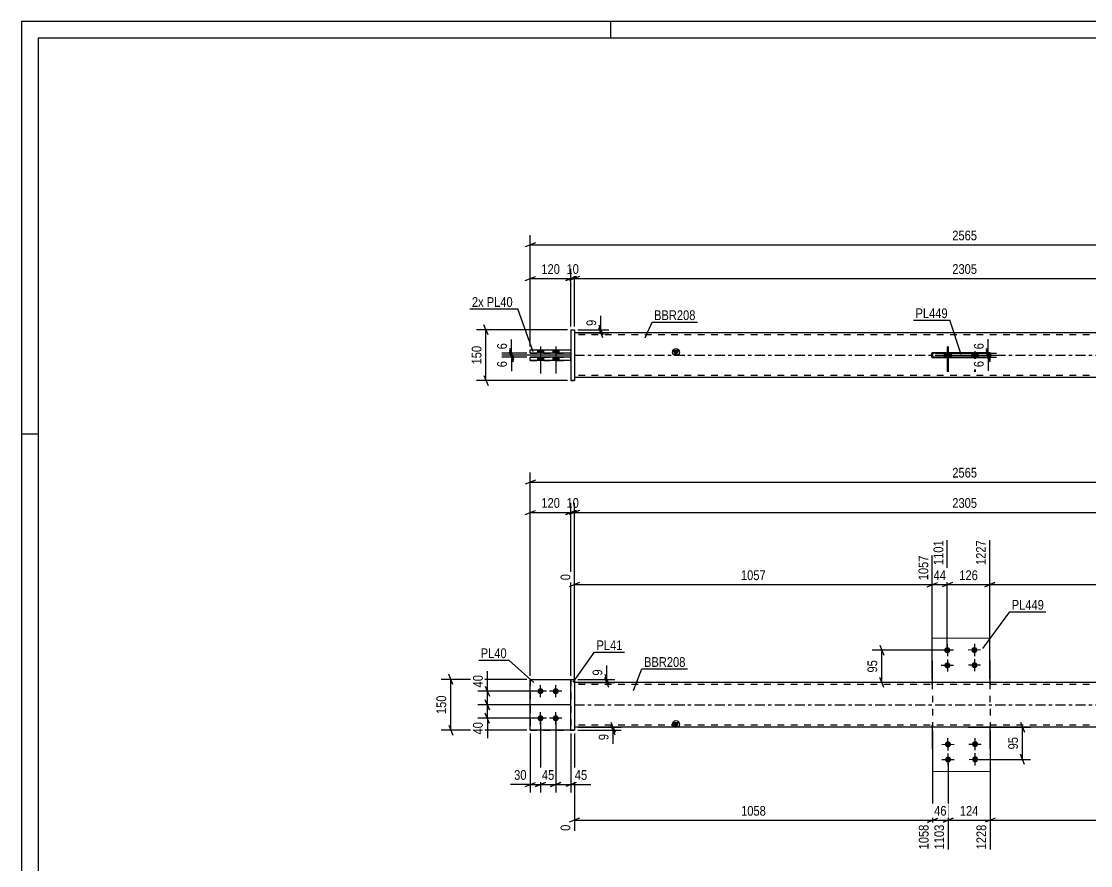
# Model space of a CAD drawing. Header units: millimetres. Extents: x 0 to 594, y 0 to 420.
# Drawn here: x 0 to 315.7, y 170.5 to 420 of the extents above; entities that cross this region are included whole.
import ezdxf

# ---------------------------------------------------------------- set-up
doc = ezdxf.new("R2010")
doc.units = ezdxf.units.MM
doc.linetypes.add('DXK_LINE_DOT2', pattern=[3.9198, 1.9599, -1.9599])
doc.linetypes.add('DXK_LINE_DOT3', pattern=[5.9187, 2.979, -0.9799, 0.9799, -0.9799])
doc.styles.add('Arial Narrow', font='ARIALN.TTF', dxfattribs={"height": 0.2})

# ---------------------------------------------------------------- blocks, each defined once
blk = doc.blocks.new('Unknown-581589575-1129')
at = {"color": 5, "linetype": 'Continuous'}
for p, q in [((594, 420), (0, 420)), ((0, 420), (0, 0)), ((174, 415), (174, 420)), ((589, 415), (5, 415)), ((5, 415), (5, 5)), ((5, 298), (0, 298))]:
    blk.add_line(p, q, dxfattribs=at)
blk = doc.blocks.new('Bolt-581589575-1684 - 1670')
at = {"linetype": 'Continuous'}
for points in [[(274.29, 234.19, -1), (272.49, 234.18, -1)], [(282.29, 234.25, -1), (280.49, 234.23, -1)], [(274.32, 229.69, -1), (272.52, 229.68, -1)], [(282.32, 229.75, -1), (280.52, 229.73, -1)]]:
    blk.add_hatch(color=1, dxfattribs=at).paths.add_polyline_path(points)
at = {"color": 1, "linetype": 'Continuous'}
for p, q in [((275.19, 234.19), (271.59, 234.17)), ((273.37, 235.98), (273.4, 232.38)), ((283.19, 234.25), (279.59, 234.23)), ((281.37, 236.04), (281.4, 232.44)), ((273.4, 231.48), (273.43, 227.88)), ((281.4, 231.54), (281.43, 227.94)), ((275.22, 229.69), (271.62, 229.67)), ((283.22, 229.75), (279.62, 229.73))]:
    blk.add_line(p, q, dxfattribs=at)
blk = doc.blocks.new('Part-581589575-1676 - 1670')
at = {"linetype": 'Continuous'}
blk.add_hatch(color=2, dxfattribs=at).paths.add_polyline_path([(193.27, 211.46), (192.47, 212.86), (194.07, 212.86)])
at = {"color": 2, "linetype": 'Continuous'}
for p, q in [((393.77, 224.66), (163.27, 224.66)), ((193.27, 211.46), (192.47, 212.86)), ((192.47, 212.86), (194.07, 212.86)), ((194.07, 212.86), (193.27, 211.46)), ((393.77, 211.46), (163.27, 211.46))]:
    blk.add_line(p, q, dxfattribs=at)
at = {"color": 7, "linetype": 'DXK_LINE_DOT2'}
for p, q in [((163.27, 224.66), (163.27, 211.46)), ((268.85, 224.66), (268.85, 224.06)), ((286.06, 224.66), (286.06, 224.06)), ((393.77, 211.46), (393.77, 224.66)), ((393.77, 224.06), (163.27, 224.06)), ((393.77, 212.06), (163.27, 212.06)), ((268.94, 211.46), (268.94, 212.06)), ((268.94, 211.55), (268.94, 211.46)), ((286.15, 211.46), (286.15, 212.06)), ((286.15, 211.55), (286.15, 211.46))]:
    blk.add_line(p, q, dxfattribs=at)
at = {"color": 7, "linetype": 'DXK_LINE_DOT3'}
blk.add_line((163.27, 218.06), (393.77, 218.06), dxfattribs=at)
at = {"color": 2, "linetype": 'Continuous'}
blk.add_circle((193.27, 212.36), 1, dxfattribs=at)
blk = doc.blocks.new('Bolt-581589575-1683 - 1670')
at = {"linetype": 'Continuous'}
for points in [[(272.69, 206.37, -1), (274.48, 206.38, -1)], [(280.68, 206.43, -1), (282.48, 206.44, -1)], [(272.72, 201.87, -1), (274.52, 201.88, -1)], [(280.72, 201.93, -1), (282.52, 201.94, -1)]]:
    blk.add_hatch(color=1, dxfattribs=at).paths.add_polyline_path(points)
at = {"color": 1, "linetype": 'Continuous'}
for p, q in [((271.79, 206.36), (275.38, 206.39)), ((273.6, 204.57), (273.57, 208.17)), ((279.78, 206.42), (283.38, 206.44)), ((281.6, 204.63), (281.57, 208.23)), ((273.63, 200.07), (273.6, 203.67)), ((281.63, 200.13), (281.6, 203.73)), ((271.82, 201.86), (275.42, 201.89)), ((279.82, 201.92), (283.42, 201.94))]:
    blk.add_line(p, q, dxfattribs=at)
blk = doc.blocks.new('Bolt-581589575-1685 - 1670')
at = {"linetype": 'Continuous'}
for points in [[(153.27, 221.16, -1), (153.27, 222.96, -1)], [(157.77, 221.16, -1), (157.77, 222.96, -1)], [(153.27, 213.16, -1), (153.27, 214.96, -1)], [(157.77, 213.16, -1), (157.77, 214.96, -1)]]:
    blk.add_hatch(color=1, dxfattribs=at).paths.add_polyline_path(points)
at = {"color": 1, "linetype": 'Continuous'}
for p, q in [((155.07, 222.06), (151.47, 222.06)), ((153.27, 220.26), (153.27, 223.86)), ((159.57, 222.06), (155.97, 222.06)), ((157.77, 220.26), (157.77, 223.86)), ((153.27, 212.26), (153.27, 215.86)), ((157.77, 212.26), (157.77, 215.86)), ((155.07, 214.06), (151.47, 214.06)), ((159.57, 214.06), (155.97, 214.06))]:
    blk.add_line(p, q, dxfattribs=at)
blk = doc.blocks.new('Part-581589575-1691 - 1670')
at = {"color": 2, "linetype": 'Continuous'}
for p, q in [((285.86, 237.77), (268.86, 237.65)), ((268.86, 237.65), (268.95, 224.66)), ((285.86, 237.77), (285.95, 224.66)), ((269.14, 198.34), (269.05, 211.46)), ((286.14, 198.46), (286.05, 211.46)), ((269.14, 198.34), (286.14, 198.46))]:
    blk.add_line(p, q, dxfattribs=at)
at = {"color": 7, "linetype": 'DXK_LINE_DOT2'}
for p, q in [((268.95, 224.66), (269.05, 211.46)), ((285.95, 224.66), (286.05, 211.46)), ((269.05, 211.46), (269.05, 211.55)), ((286.05, 211.46), (286.05, 211.55))]:
    blk.add_line(p, q, dxfattribs=at)
blk = doc.blocks.new('Part-581589575-1696 - 1670')
at = {"color": 2, "linetype": 'Continuous'}
for p, q in [((162.27, 225.56), (163.27, 225.56)), ((162.27, 210.56), (162.27, 225.56)), ((163.27, 225.56), (163.27, 225.56)), ((163.27, 225.56), (163.27, 210.56)), ((162.27, 210.56), (163.27, 210.56))]:
    blk.add_line(p, q, dxfattribs=at)
at = {"color": 7, "linetype": 'DXK_LINE_DOT2'}
for p, q in [((162.27, 225.56), (163.27, 225.56)), ((163.27, 210.56), (162.27, 210.56)), ((162.27, 210.56), (162.27, 210.56)), ((163.27, 210.56), (163.27, 210.56))]:
    blk.add_line(p, q, dxfattribs=at)
blk = doc.blocks.new('Part-581589575-1701 - 1670')
at = {"color": 7, "linetype": 'DXK_LINE_DOT2'}
for p, q in [((150.27, 225.56), (150.27, 210.56)), ((150.27, 225.56), (162.27, 225.56)), ((162.27, 225.56), (162.27, 210.56)), ((150.27, 210.56), (162.27, 210.56))]:
    blk.add_line(p, q, dxfattribs=at)
blk = doc.blocks.new('Part-581589575-1706 - 1670')
at = {"color": 2, "linetype": 'Continuous'}
for p, q in [((150.27, 210.56), (150.27, 225.56)), ((150.27, 225.56), (162.27, 225.56)), ((162.27, 210.56), (150.27, 210.56))]:
    blk.add_line(p, q, dxfattribs=at)
at = {"color": 7, "linetype": 'DXK_LINE_DOT2'}
blk.add_line((162.27, 225.56), (162.27, 210.56), dxfattribs=at)
blk = doc.blocks.new('Part-581589575-1417 - 1366')
at = {"color": 2, "linetype": 'Continuous'}
for p, q in [((150.27, 319.75), (150.27, 320.75)), ((162.27, 320.75), (150.27, 320.75)), ((150.27, 319.75), (150.27, 319.75)), ((162.27, 319.75), (150.27, 319.75)), ((162.27, 319.75), (162.27, 320.75)), ((162.27, 319.75), (162.27, 319.75))]:
    blk.add_line(p, q, dxfattribs=at)
at = {"color": 7, "linetype": 'DXK_LINE_DOT2'}
for p, q in [((150.27, 320.75), (162.27, 320.75)), ((150.27, 319.75), (162.27, 319.75))]:
    blk.add_line(p, q, dxfattribs=at)
blk = doc.blocks.new('Bolt-581589575-1433 - 1366')
at = {"linetype": 'Continuous'}
for points in [[(272.69, 320.77), (274.49, 320.77), (274.49, 321.97), (272.69, 321.97)], [(272.72, 320.77), (274.52, 320.77), (274.52, 321.97), (272.72, 321.97)], [(280.68, 320.77), (282.48, 320.77), (282.48, 321.97), (280.68, 321.97)], [(280.72, 320.77), (282.52, 320.77), (282.52, 321.97), (280.72, 321.97)]]:
    blk.add_hatch(color=1, dxfattribs=at).paths.add_polyline_path(points)
at = {"color": 1, "linetype": 'Continuous'}
for p, q in [((273.59, 323.97), (273.59, 316.47)), ((273.62, 323.97), (273.62, 316.47)), ((281.58, 323.97), (281.58, 316.47)), ((281.62, 323.97), (281.62, 316.47)), ((272.69, 321.97), (272.69, 320.77)), ((272.72, 321.97), (272.72, 320.77)), ((274.49, 321.97), (274.49, 320.77)), ((274.52, 321.97), (274.52, 320.77)), ((280.68, 321.97), (280.68, 320.77)), ((280.72, 321.97), (280.72, 320.77)), ((282.48, 321.97), (282.48, 320.77)), ((282.52, 321.97), (282.52, 320.77))]:
    blk.add_line(p, q, dxfattribs=at)
blk = doc.blocks.new('Bolt-581589575-1434 - 1366')
at = {"linetype": 'Continuous'}
for points in [[(274.29, 321.97), (272.49, 321.97), (272.49, 320.77), (274.29, 320.77)], [(274.32, 321.97), (272.52, 321.97), (272.52, 320.77), (274.32, 320.77)], [(282.29, 321.97), (280.49, 321.97), (280.49, 320.77), (282.29, 320.77)], [(282.32, 321.97), (280.52, 321.97), (280.52, 320.77), (282.32, 320.77)]]:
    blk.add_hatch(color=1, dxfattribs=at).paths.add_polyline_path(points)
at = {"color": 1, "linetype": 'Continuous'}
for p, q in [((273.39, 323.97), (273.39, 316.47)), ((273.42, 323.97), (273.42, 316.47)), ((281.39, 323.97), (281.39, 316.47)), ((281.42, 323.97), (281.42, 316.47)), ((272.49, 321.97), (272.49, 320.77)), ((272.52, 321.97), (272.52, 320.77)), ((274.29, 321.97), (274.29, 320.77)), ((274.32, 321.97), (274.32, 320.77)), ((280.49, 321.97), (280.49, 320.77)), ((280.52, 321.97), (280.52, 320.77)), ((282.29, 321.97), (282.29, 320.77)), ((282.32, 321.97), (282.32, 320.77))]:
    blk.add_line(p, q, dxfattribs=at)
blk = doc.blocks.new('Bolt-581589575-1370 - 1366')
at = {"linetype": 'Continuous'}
for points in [[(152.37, 321.96), (154.17, 321.96), (154.17, 322.96), (152.37, 322.96)], [(152.37, 321.96), (154.17, 321.96), (154.17, 322.96), (152.37, 322.96)], [(156.87, 321.96), (158.67, 321.96), (158.67, 322.96), (156.87, 322.96)], [(156.87, 321.96), (158.67, 321.96), (158.67, 322.96), (156.87, 322.96)], [(152.37, 319.75), (154.17, 319.75), (154.17, 320.75), (152.37, 320.75)], [(152.37, 319.75), (154.17, 319.75), (154.17, 320.75), (152.37, 320.75)], [(156.87, 319.75), (158.67, 319.75), (158.67, 320.75), (156.87, 320.75)], [(156.87, 319.75), (158.67, 319.75), (158.67, 320.75), (156.87, 320.75)]]:
    blk.add_hatch(color=1, dxfattribs=at).paths.add_polyline_path(points)
at = {"color": 1, "linetype": 'Continuous'}
for p, q in [((152.37, 322.96), (152.37, 321.96)), ((152.37, 322.96), (152.37, 321.96)), ((153.27, 323.96), (153.27, 315.96)), ((153.27, 323.96), (153.27, 315.96)), ((154.17, 322.96), (154.17, 321.96)), ((154.17, 322.96), (154.17, 321.96)), ((156.87, 322.96), (156.87, 321.96)), ((156.87, 322.96), (156.87, 321.96)), ((157.77, 323.96), (157.77, 315.96)), ((157.77, 323.96), (157.77, 315.96)), ((158.67, 322.96), (158.67, 321.96)), ((158.67, 322.96), (158.67, 321.96)), ((152.37, 320.75), (152.37, 319.75)), ((152.37, 320.75), (152.37, 319.75)), ((154.17, 320.75), (154.17, 319.75)), ((154.17, 320.75), (154.17, 319.75)), ((156.87, 320.75), (156.87, 319.75)), ((156.87, 320.75), (156.87, 319.75)), ((158.67, 320.75), (158.67, 319.75)), ((158.67, 320.75), (158.67, 319.75))]:
    blk.add_line(p, q, dxfattribs=at)
blk = doc.blocks.new('Part-581589575-1412 - 1366')
at = {"color": 2, "linetype": 'Continuous'}
for p, q in [((150.27, 321.96), (150.27, 322.96)), ((150.27, 322.96), (162.27, 322.96)), ((162.27, 322.96), (162.27, 321.96)), ((150.27, 321.96), (150.27, 321.96)), ((162.27, 321.96), (150.27, 321.96)), ((162.27, 321.96), (162.27, 321.96))]:
    blk.add_line(p, q, dxfattribs=at)
at = {"color": 7, "linetype": 'DXK_LINE_DOT2'}
for p, q in [((150.27, 322.96), (162.27, 322.96)), ((150.27, 321.96), (162.27, 321.96))]:
    blk.add_line(p, q, dxfattribs=at)
blk = doc.blocks.new('Part-581589575-1396 - 1366')
at = {"color": 2, "linetype": 'Continuous'}
for p, q in [((268.86, 320.77), (268.86, 321.97)), ((286.06, 321.97), (268.86, 321.97)), ((286.06, 320.77), (268.86, 320.77)), ((285.86, 320.77), (285.86, 321.97))]:
    blk.add_line(p, q, dxfattribs=at)
at = {"color": 7, "linetype": 'DXK_LINE_DOT2'}
for p, q in [((269.14, 320.77), (269.14, 321.97)), ((286.06, 321.97), (286.14, 321.97)), ((286.14, 321.97), (286.06, 321.97)), ((286.06, 320.77), (286.14, 320.77)), ((286.14, 320.77), (286.06, 320.77)), ((286.14, 320.77), (286.14, 321.97))]:
    blk.add_line(p, q, dxfattribs=at)
blk = doc.blocks.new('Part-581589575-1397 - 1366')
at = {"color": 2, "linetype": 'Continuous'}
for p, q in [((162.27, 328.87), (163.27, 328.87)), ((162.27, 328.87), (162.27, 313.87)), ((163.27, 328.87), (163.27, 328.87)), ((163.27, 328.87), (163.27, 313.87)), ((163.27, 313.87), (162.27, 313.87)), ((162.27, 313.87), (162.27, 313.87))]:
    blk.add_line(p, q, dxfattribs=at)
at = {"color": 7, "linetype": 'DXK_LINE_DOT2'}
for p, q in [((162.27, 328.87), (163.27, 328.87)), ((162.27, 313.87), (163.27, 313.87)), ((162.27, 313.87), (162.27, 313.87))]:
    blk.add_line(p, q, dxfattribs=at)
blk = doc.blocks.new('Part-581589575-1454 - 1366')
at = {"linetype": 'Continuous'}
blk.add_hatch(color=2, dxfattribs=at).paths.add_polyline_path([(193.27, 321.37), (192.47, 322.77), (194.07, 322.77)])
at = {"color": 2, "linetype": 'Continuous'}
for p, q in [((393.77, 327.97), (163.27, 327.97)), ((193.27, 321.37), (192.47, 322.77)), ((192.47, 322.77), (194.07, 322.77)), ((194.07, 322.77), (193.27, 321.37)), ((286.06, 322.07), (268.85, 322.07)), ((268.85, 322.07), (268.85, 320.67)), ((268.94, 321.97), (268.94, 322.07)), ((286.06, 320.67), (286.06, 322.07)), ((268.85, 320.67), (286.06, 320.67)), ((268.94, 320.67), (268.94, 320.77)), ((393.77, 314.77), (163.27, 314.77))]:
    blk.add_line(p, q, dxfattribs=at)
at = {"color": 7, "linetype": 'DXK_LINE_DOT2'}
for p, q in [((163.27, 327.97), (163.27, 314.77)), ((393.77, 327.37), (163.27, 327.37)), ((393.77, 327.97), (393.77, 314.77)), ((268.94, 322.07), (268.94, 320.77)), ((286.06, 322.07), (286.15, 322.07)), ((286.15, 322.07), (286.15, 320.67)), ((286.15, 320.67), (286.06, 320.67)), ((393.77, 315.37), (163.27, 315.37))]:
    blk.add_line(p, q, dxfattribs=at)
at = {"color": 7, "linetype": 'DXK_LINE_DOT3'}
blk.add_line((163.27, 321.37), (393.77, 321.37), dxfattribs=at)
at = {"color": 2, "linetype": 'Continuous'}
blk.add_circle((193.27, 322.27), 1, dxfattribs=at)
blk = doc.blocks.new('StraightDimension-581589575-2970 - 1670')
at = {"color": 7, "linetype": 'Continuous'}
for p, q in [((163.27, 209.56), (163.27, 180.8)), ((269.05, 210.46), (269.05, 175.32)), ((164.77, 184.53), (161.77, 183.33)), ((163.27, 183.93), (269.05, 183.93)), ((267.55, 183.33), (270.55, 184.53))]:
    blk.add_line(p, q, dxfattribs=at)
at = {"color": 0}
blk.add_wipeout([(220.42, 184.68), (220.42, 188.88), (211.91, 188.88), (211.91, 184.68)], dxfattribs=at)
at = {"color": 0, "linetype": 'Continuous'}
for points in [[(162.67, 183.23), (158.47, 183.23), (158.47, 180.2), (162.67, 180.2)], [(268.45, 183.23), (264.25, 183.23), (264.25, 174.72), (268.45, 174.72)]]:
    blk.add_wipeout(points, dxfattribs=at)
at = {"color": 3, "style": 'Arial Narrow'}
blk.add_text('1058', height=2.863, dxfattribs=at).set_placement((212.51, 185.28))
at = {"color": 3, "linetype": 'Continuous', "style": 'Arial Narrow'}
for s, height, p in [('0', 2.86, (162.07, 180.8)), ('1058', 2.863, (267.85, 175.32))]:
    blk.add_text(s, height=height, rotation=90.0002, dxfattribs=at).set_placement(p)
blk = doc.blocks.new('StraightDimension-581589575-1886 - 1670')
at = {"color": 7, "linetype": 'Continuous'}
for p, q in [((164.27, 225.56), (175.27, 225.56)), ((164.27, 224.66), (175.27, 224.66)), ((172.27, 227.06), (173.47, 224.06)), ((173.47, 223.16), (172.27, 226.16)), ((172.87, 224.66), (172.87, 225.56))]:
    blk.add_line(p, q, dxfattribs=at)
at = {"color": 0}
blk.add_wipeout([(172.12, 229.11), (167.92, 229.11), (167.92, 226.08), (172.12, 226.08)], dxfattribs=at)
at = {"color": 7, "linetype": 'Continuous'}
blk.add_line((172.87, 225.56), (172.87, 229.63), dxfattribs=at)
blk.add_line((172.87, 225.56), (172.87, 229.63), dxfattribs=at)
at = {"color": 3, "style": 'Arial Narrow'}
blk.add_text('9', height=2.86, rotation=90.0002, dxfattribs=at).set_placement((171.52, 226.68))
blk = doc.blocks.new('StraightDimension-581589575-4236 - 1670')
at = {"color": 7, "linetype": 'Continuous'}
for p, q in [((160.77, 274.31), (163.77, 275.51)), ((164.77, 275.51), (161.77, 274.31)), ((162.27, 226.56), (162.27, 277.76)), ((162.27, 274.91), (163.27, 274.91)), ((163.27, 226.56), (163.27, 277.76))]:
    blk.add_line(p, q, dxfattribs=at)
at = {"color": 0}
blk.add_wipeout([(165.2, 275.66), (165.2, 279.86), (160.35, 279.86), (160.35, 275.66)], dxfattribs=at)
at = {"color": 3, "style": 'Arial Narrow'}
blk.add_text('10', height=2.863, dxfattribs=at).set_placement((160.95, 276.26))
blk = doc.blocks.new('StraightDimension-581589575-1965 - 1670')
at = {"color": 7, "linetype": 'Continuous'}
for p, q in [((149.27, 225.56), (123.92, 225.56)), ((127.37, 224.06), (126.17, 227.06)), ((126.77, 210.56), (126.77, 225.56)), ((126.17, 212.06), (127.37, 209.06)), ((149.27, 210.56), (123.92, 210.56))]:
    blk.add_line(p, q, dxfattribs=at)
at = {"color": 0}
blk.add_wipeout([(126.02, 221.4), (121.82, 221.4), (121.82, 214.71), (126.02, 214.71)], dxfattribs=at)
at = {"color": 3, "style": 'Arial Narrow'}
blk.add_text('150', height=2.863, rotation=90.0002, dxfattribs=at).set_placement((125.42, 215.31))
blk = doc.blocks.new('StraightDimension-581589575-4237 - 1670')
at = {"color": 7, "linetype": 'Continuous'}
for p, q in [((148.77, 274.31), (151.77, 275.51)), ((150.27, 226.56), (150.27, 277.76)), ((150.27, 274.91), (162.27, 274.91)), ((163.77, 275.51), (160.77, 274.31)), ((162.27, 226.56), (162.27, 277.76))]:
    blk.add_line(p, q, dxfattribs=at)
at = {"color": 0}
blk.add_wipeout([(159.62, 275.66), (159.62, 279.86), (152.93, 279.86), (152.93, 275.66)], dxfattribs=at)
at = {"color": 3, "style": 'Arial Narrow'}
blk.add_text('120', height=2.863, dxfattribs=at).set_placement((153.53, 276.26))
blk = doc.blocks.new('StraightDimension-581589575-2834 - 1670')
at = {"color": 7, "linetype": 'Continuous'}
for p, q in [((273.39, 235.18), (273.39, 266.66)), ((285.95, 225.66), (285.95, 266.66)), ((274.89, 254.15), (271.89, 252.95)), ((273.39, 253.55), (285.95, 253.55)), ((284.45, 252.95), (287.45, 254.15))]:
    blk.add_line(p, q, dxfattribs=at)
at = {"color": 0}
blk.add_wipeout([(283.01, 254.3), (283.01, 258.5), (276.33, 258.5), (276.33, 254.3)], dxfattribs=at)
at = {"color": 0, "linetype": 'Continuous'}
blk.add_wipeout([(285.35, 267.26), (281.15, 267.26), (281.15, 258.75), (285.35, 258.75)], dxfattribs=at)
at = {"color": 3, "linetype": 'Continuous', "style": 'Arial Narrow'}
blk.add_text('1227', height=2.863, rotation=90.0002, dxfattribs=at).set_placement((284.75, 259.35))
at = {"color": 3, "style": 'Arial Narrow'}
blk.add_text('126', height=2.863, dxfattribs=at).set_placement((276.93, 254.9))
blk = doc.blocks.new('StraightDimension-581589575-2833 - 1670')
at = {"color": 7, "linetype": 'Continuous'}
for p, q in [((285.95, 225.66), (285.95, 266.66)), ((393.77, 226.56), (393.77, 262.16)), ((287.45, 254.15), (284.45, 252.95)), ((285.95, 253.55), (393.77, 253.55)), ((392.27, 252.95), (395.27, 254.15))]:
    blk.add_line(p, q, dxfattribs=at)
at = {"color": 0, "linetype": 'Continuous'}
blk.add_wipeout([(393.17, 262.76), (388.97, 262.76), (388.97, 254.25), (393.17, 254.25)], dxfattribs=at)
at = {"color": 0}
blk.add_wipeout([(344.12, 254.3), (344.12, 258.5), (335.6, 258.5), (335.6, 254.3)], dxfattribs=at)
at = {"color": 3, "linetype": 'Continuous', "style": 'Arial Narrow'}
blk.add_text('2305', height=2.863, rotation=90.0002, dxfattribs=at).set_placement((392.57, 254.85))
at = {"color": 3, "style": 'Arial Narrow'}
blk.add_text('1078', height=2.863, dxfattribs=at).set_placement((336.2, 254.9))
blk = doc.blocks.new('StraightDimension-581589575-1877 - 1670')
at = {"color": 7, "linetype": 'Continuous'}
for p, q in [((174.08, 212.96), (175.28, 209.96)), ((175.28, 209.06), (174.08, 212.06)), ((164.27, 211.46), (177.08, 211.46)), ((164.27, 210.56), (177.08, 210.56)), ((174.68, 210.56), (174.68, 211.46))]:
    blk.add_line(p, q, dxfattribs=at)
at = {"color": 0}
blk.add_wipeout([(173.93, 210.03), (169.73, 210.03), (169.73, 207), (173.93, 207)], dxfattribs=at)
at = {"color": 7, "linetype": 'Continuous'}
blk.add_line((174.68, 210.56), (174.68, 206.48), dxfattribs=at)
blk.add_line((174.68, 210.56), (174.68, 206.48), dxfattribs=at)
at = {"color": 3, "style": 'Arial Narrow'}
blk.add_text('9', height=2.86, rotation=90.0002, dxfattribs=at).set_placement((173.33, 207.6))
blk = doc.blocks.new('StraightDimension-581589575-1722 - 1670')
at = {"color": 7, "linetype": 'Continuous'}
for p, q in [((151.77, 284.46), (148.77, 283.26)), ((150.27, 226.56), (150.27, 286.71)), ((405.27, 283.26), (408.27, 284.46)), ((406.77, 226.56), (406.77, 286.71)), ((150.27, 283.86), (406.77, 283.86))]:
    blk.add_line(p, q, dxfattribs=at)
at = {"color": 0}
blk.add_wipeout([(282.78, 284.61), (282.78, 288.81), (274.26, 288.81), (274.26, 284.61)], dxfattribs=at)
at = {"color": 3, "style": 'Arial Narrow'}
blk.add_text('2565', height=2.863, dxfattribs=at).set_placement((274.86, 285.21))
blk = doc.blocks.new('StraightDimension-581589575-1799 - 1670')
at = {"color": 7, "linetype": 'Continuous'}
for p, q in [((153.27, 213.06), (153.27, 192.13)), ((150.27, 209.56), (150.27, 192.13)), ((148.77, 193.93), (151.77, 195.13)), ((150.27, 194.53), (153.27, 194.53)), ((154.77, 195.13), (151.77, 193.93))]:
    blk.add_line(p, q, dxfattribs=at)
at = {"color": 0}
blk.add_wipeout([(149.75, 195.28), (149.75, 199.48), (144.89, 199.48), (144.89, 195.28)], dxfattribs=at)
at = {"color": 7, "linetype": 'Continuous'}
blk.add_line((150.27, 194.53), (144.37, 194.53), dxfattribs=at)
blk.add_line((150.27, 194.53), (144.37, 194.53), dxfattribs=at)
at = {"color": 3, "style": 'Arial Narrow'}
blk.add_text('30', height=2.863, dxfattribs=at).set_placement((145.49, 195.88))
blk = doc.blocks.new('StraightDimension-581589575-1809 - 1670')
at = {"color": 7, "linetype": 'Continuous'}
for p, q in [((153.27, 213.06), (153.27, 192.13)), ((157.77, 213.06), (157.77, 192.13)), ((151.77, 193.93), (154.77, 195.13)), ((153.27, 194.53), (157.77, 194.53)), ((159.27, 195.13), (156.27, 193.93))]:
    blk.add_line(p, q, dxfattribs=at)
at = {"color": 0}
blk.add_wipeout([(157.95, 195.28), (157.95, 199.48), (153.1, 199.48), (153.1, 195.28)], dxfattribs=at)
at = {"color": 3, "style": 'Arial Narrow'}
blk.add_text('45', height=2.863, dxfattribs=at).set_placement((153.7, 195.88))
blk = doc.blocks.new('StraightDimension-581589575-1816 - 1670')
at = {"color": 7, "linetype": 'Continuous'}
for p, q in [((157.77, 213.06), (157.77, 192.13)), ((162.27, 209.56), (162.27, 192.13)), ((156.27, 193.93), (159.27, 195.13)), ((157.77, 194.53), (162.27, 194.53)), ((163.77, 195.13), (160.77, 193.93))]:
    blk.add_line(p, q, dxfattribs=at)
at = {"color": 0}
blk.add_wipeout([(167.66, 195.28), (167.66, 199.48), (162.8, 199.48), (162.8, 195.28)], dxfattribs=at)
at = {"color": 7, "linetype": 'Continuous'}
blk.add_line((162.27, 194.53), (168.18, 194.53), dxfattribs=at)
blk.add_line((162.27, 194.53), (168.18, 194.53), dxfattribs=at)
at = {"color": 3, "style": 'Arial Narrow'}
blk.add_text('45', height=2.863, dxfattribs=at).set_placement((163.4, 195.88))
blk = doc.blocks.new('StraightDimension-581589575-1895 - 1670')
at = {"color": 7, "linetype": 'Continuous'}
for p, q in [((152.27, 222.06), (134.73, 222.06)), ((136.98, 223.56), (138.18, 220.56)), ((137.58, 218.06), (137.58, 222.06)), ((162.27, 218.06), (134.73, 218.06)), ((138.18, 216.56), (136.98, 219.56))]:
    blk.add_line(p, q, dxfattribs=at)
at = {"color": 0}
blk.add_wipeout([(136.83, 227.44), (132.63, 227.44), (132.63, 222.58), (136.83, 222.58)], dxfattribs=at)
at = {"color": 7, "linetype": 'Continuous'}
blk.add_line((137.58, 222.06), (137.58, 227.96), dxfattribs=at)
blk.add_line((137.58, 222.06), (137.58, 227.96), dxfattribs=at)
at = {"color": 3, "style": 'Arial Narrow'}
blk.add_text('40', height=2.863, rotation=90.0002, dxfattribs=at).set_placement((136.23, 223.18))
blk = doc.blocks.new('StraightDimension-581589575-1908 - 1670')
at = {"color": 7, "linetype": 'Continuous'}
for p, q in [((162.27, 218.06), (134.73, 218.06)), ((136.98, 219.56), (138.18, 216.56)), ((137.58, 214.06), (137.58, 218.06)), ((138.18, 212.56), (136.98, 215.56)), ((152.27, 214.06), (134.73, 214.06))]:
    blk.add_line(p, q, dxfattribs=at)
at = {"color": 0}
blk.add_wipeout([(136.83, 213.53), (132.63, 213.53), (132.63, 208.68), (136.83, 208.68)], dxfattribs=at)
at = {"color": 7, "linetype": 'Continuous'}
blk.add_line((137.58, 214.06), (137.58, 208.15), dxfattribs=at)
blk.add_line((137.58, 214.06), (137.58, 208.15), dxfattribs=at)
at = {"color": 3, "style": 'Arial Narrow'}
blk.add_text('40', height=2.863, rotation=90.0002, dxfattribs=at).set_placement((136.23, 209.28))
blk = doc.blocks.new('StraightDimension-581589575-2835 - 1670')
at = {"color": 7, "linetype": 'Continuous'}
for p, q in [((273.39, 235.18), (273.39, 266.66)), ((268.95, 225.66), (268.95, 262.16)), ((267.45, 252.95), (270.45, 254.15)), ((268.95, 253.55), (273.39, 253.55)), ((274.89, 254.15), (271.89, 252.95))]:
    blk.add_line(p, q, dxfattribs=at)
at = {"color": 0}
blk.add_wipeout([(273.6, 254.3), (273.6, 258.5), (268.74, 258.5), (268.74, 254.3)], dxfattribs=at)
at = {"color": 0, "linetype": 'Continuous'}
blk.add_wipeout([(272.79, 267.26), (268.59, 267.26), (268.59, 258.75), (272.79, 258.75)], dxfattribs=at)
at = {"color": 3, "linetype": 'Continuous', "style": 'Arial Narrow'}
blk.add_text('1101', height=2.863, rotation=90.0002, dxfattribs=at).set_placement((272.19, 259.35))
at = {"color": 3, "style": 'Arial Narrow'}
blk.add_text('44', height=2.863, dxfattribs=at).set_placement((269.34, 254.9))
blk = doc.blocks.new('StraightDimension-581589575-2967 - 1670')
at = {"color": 7, "linetype": 'Continuous'}
for p, q in [((286.05, 210.46), (286.05, 175.32)), ((393.77, 209.56), (393.77, 175.32)), ((287.55, 184.53), (284.55, 183.33)), ((286.05, 183.93), (393.77, 183.93)), ((392.27, 183.33), (395.27, 184.53))]:
    blk.add_line(p, q, dxfattribs=at)
at = {"color": 0}
blk.add_wipeout([(344.16, 184.68), (344.16, 188.88), (335.65, 188.88), (335.65, 184.68)], dxfattribs=at)
at = {"color": 0, "linetype": 'Continuous'}
blk.add_wipeout([(393.17, 183.23), (388.97, 183.23), (388.97, 174.72), (393.17, 174.72)], dxfattribs=at)
at = {"color": 3, "style": 'Arial Narrow'}
blk.add_text('1077', height=2.863, dxfattribs=at).set_placement((336.25, 185.28))
at = {"color": 3, "linetype": 'Continuous', "style": 'Arial Narrow'}
blk.add_text('2305', height=2.863, rotation=90.0002, dxfattribs=at).set_placement((392.57, 175.32))
blk = doc.blocks.new('StraightDimension-581589575-1979 - 1670')
at = {"color": 7, "linetype": 'Continuous'}
for p, q in [((294.98, 212.96), (296.18, 209.96)), ((279.52, 211.46), (297.98, 211.46)), ((295.58, 201.93), (295.58, 211.46)), ((296.18, 200.43), (294.98, 203.43)), ((282.62, 201.93), (297.98, 201.93))]:
    blk.add_line(p, q, dxfattribs=at)
at = {"color": 0}
blk.add_wipeout([(294.83, 209.12), (290.63, 209.12), (290.63, 204.27), (294.83, 204.27)], dxfattribs=at)
at = {"color": 3, "style": 'Arial Narrow'}
blk.add_text('95', height=2.863, rotation=90.0002, dxfattribs=at).set_placement((294.23, 204.87))
blk = doc.blocks.new('StraightDimension-581589575-2017 - 1670')
at = {"color": 7, "linetype": 'Continuous'}
for p, q in [((272.39, 234.18), (251.18, 234.18)), ((253.43, 235.68), (254.63, 232.68)), ((254.03, 224.66), (254.03, 234.18)), ((267.95, 224.66), (251.18, 224.66)), ((254.63, 223.16), (253.43, 226.16))]:
    blk.add_line(p, q, dxfattribs=at)
at = {"color": 0}
blk.add_wipeout([(253.28, 231.85), (249.08, 231.85), (249.08, 226.99), (253.28, 226.99)], dxfattribs=at)
at = {"color": 3, "style": 'Arial Narrow'}
blk.add_text('95', height=2.863, rotation=90.0002, dxfattribs=at).set_placement((252.68, 227.59))
blk = doc.blocks.new('StraightDimension-581589575-2836 - 1670')
at = {"color": 7, "linetype": 'Continuous'}
for p, q in [((268.95, 225.66), (268.95, 262.16)), ((163.27, 225.66), (163.27, 256.68)), ((164.77, 254.15), (161.77, 252.95)), ((163.27, 253.55), (268.95, 253.55)), ((267.45, 252.95), (270.45, 254.15))]:
    blk.add_line(p, q, dxfattribs=at)
at = {"color": 0, "linetype": 'Continuous'}
for points in [[(268.35, 262.76), (264.15, 262.76), (264.15, 254.25), (268.35, 254.25)], [(162.67, 257.28), (158.47, 257.28), (158.47, 254.25), (162.67, 254.25)]]:
    blk.add_wipeout(points, dxfattribs=at)
at = {"color": 0}
blk.add_wipeout([(220.37, 254.3), (220.37, 258.5), (211.86, 258.5), (211.86, 254.3)], dxfattribs=at)
at = {"color": 3, "linetype": 'Continuous', "style": 'Arial Narrow'}
for s, height, p in [('1057', 2.863, (267.75, 254.85)), ('0', 2.86, (162.07, 254.85))]:
    blk.add_text(s, height=height, rotation=90.0002, dxfattribs=at).set_placement(p)
at = {"color": 3, "style": 'Arial Narrow'}
blk.add_text('1057', height=2.863, dxfattribs=at).set_placement((212.46, 254.9))
blk = doc.blocks.new('StraightDimension-581589575-2968 - 1670')
at = {"color": 7, "linetype": 'Continuous'}
for p, q in [((286.05, 210.46), (286.05, 175.32)), ((273.62, 200.87), (273.62, 175.32)), ((272.12, 183.33), (275.12, 184.53)), ((273.62, 183.93), (286.05, 183.93)), ((287.55, 184.53), (284.55, 183.33))]:
    blk.add_line(p, q, dxfattribs=at)
at = {"color": 0}
blk.add_wipeout([(283.18, 184.68), (283.18, 188.88), (276.49, 188.88), (276.49, 184.68)], dxfattribs=at)
at = {"color": 3, "style": 'Arial Narrow'}
blk.add_text('124', height=2.863, dxfattribs=at).set_placement((277.09, 185.28))
at = {"color": 0, "linetype": 'Continuous'}
blk.add_wipeout([(285.45, 183.23), (281.25, 183.23), (281.25, 174.72), (285.45, 174.72)], dxfattribs=at)
at = {"color": 3, "linetype": 'Continuous', "style": 'Arial Narrow'}
blk.add_text('1228', height=2.863, rotation=90.0002, dxfattribs=at).set_placement((284.85, 175.32))
blk = doc.blocks.new('StraightDimension-581589575-2969 - 1670')
at = {"color": 7, "linetype": 'Continuous'}
for p, q in [((269.05, 210.46), (269.05, 175.32)), ((273.62, 200.87), (273.62, 175.32)), ((267.55, 183.33), (270.55, 184.53)), ((269.05, 183.93), (273.62, 183.93)), ((275.12, 184.53), (272.12, 183.33))]:
    blk.add_line(p, q, dxfattribs=at)
at = {"color": 0}
blk.add_wipeout([(273.76, 184.68), (273.76, 188.88), (268.9, 188.88), (268.9, 184.68)], dxfattribs=at)
at = {"color": 3, "style": 'Arial Narrow'}
blk.add_text('46', height=2.863, dxfattribs=at).set_placement((269.5, 185.28))
at = {"color": 0, "linetype": 'Continuous'}
blk.add_wipeout([(273.02, 183.23), (268.82, 183.23), (268.82, 174.72), (273.02, 174.72)], dxfattribs=at)
at = {"color": 3, "linetype": 'Continuous', "style": 'Arial Narrow'}
blk.add_text('1103', height=2.863, rotation=90.0002, dxfattribs=at).set_placement((272.42, 175.32))
blk = doc.blocks.new('StraightDimension-581589575-4235 - 1670')
at = {"color": 7, "linetype": 'Continuous'}
for p, q in [((164.77, 275.51), (161.77, 274.31)), ((163.27, 226.56), (163.27, 277.76)), ((163.27, 274.91), (393.77, 274.91)), ((392.27, 274.31), (395.27, 275.51)), ((393.77, 226.56), (393.77, 277.76))]:
    blk.add_line(p, q, dxfattribs=at)
at = {"color": 0}
blk.add_wipeout([(282.78, 275.66), (282.78, 279.86), (274.26, 279.86), (274.26, 275.66)], dxfattribs=at)
at = {"color": 3, "style": 'Arial Narrow'}
blk.add_text('2305', height=2.863, dxfattribs=at).set_placement((274.86, 276.26))
blk = doc.blocks.new('StraightDimension-581589575-1573 - 1366')
at = {"color": 7, "linetype": 'Continuous'}
for p, q in [((164.77, 344.63), (161.77, 343.43)), ((163.27, 329.87), (163.27, 346.88)), ((392.27, 343.43), (395.27, 344.63)), ((393.77, 329.87), (393.77, 346.88)), ((163.27, 344.03), (393.77, 344.03))]:
    blk.add_line(p, q, dxfattribs=at)
at = {"color": 0}
blk.add_wipeout([(282.78, 344.78), (282.78, 348.98), (274.26, 348.98), (274.26, 344.78)], dxfattribs=at)
at = {"color": 3, "style": 'Arial Narrow'}
blk.add_text('2305', height=2.863, dxfattribs=at).set_placement((274.86, 345.38))
blk = doc.blocks.new('StraightDimension-581589575-1522 - 1366')
at = {"color": 7, "linetype": 'Continuous'}
for p, q in [((161.27, 328.87), (134.33, 328.87)), ((137.78, 327.37), (136.58, 330.37)), ((137.18, 313.87), (137.18, 328.87)), ((161.27, 313.87), (134.33, 313.87)), ((136.58, 315.37), (137.78, 312.37))]:
    blk.add_line(p, q, dxfattribs=at)
at = {"color": 0}
blk.add_wipeout([(136.43, 324.71), (132.23, 324.71), (132.23, 318.03), (136.43, 318.03)], dxfattribs=at)
at = {"color": 3, "style": 'Arial Narrow'}
blk.add_text('150', height=2.863, rotation=90.0002, dxfattribs=at).set_placement((135.83, 318.63))
blk = doc.blocks.new('StraightDimension-581589575-1486 - 1366')
at = {"color": 7, "linetype": 'Continuous'}
for p, q in [((144.08, 323.46), (145.28, 320.46)), ((145.28, 319.87), (144.08, 322.87)), ((149.27, 321.96), (141.83, 321.96)), ((162.27, 321.37), (141.83, 321.37)), ((144.68, 321.37), (144.68, 321.96))]:
    blk.add_line(p, q, dxfattribs=at)
at = {"color": 0}
blk.add_wipeout([(143.93, 325.51), (139.73, 325.51), (139.73, 322.48), (143.93, 322.48)], dxfattribs=at)
at = {"color": 7, "linetype": 'Continuous'}
blk.add_line((144.68, 321.96), (144.68, 326.03), dxfattribs=at)
blk.add_line((144.68, 321.96), (144.68, 326.03), dxfattribs=at)
at = {"color": 3, "style": 'Arial Narrow'}
blk.add_text('6', height=2.86, rotation=90.0002, dxfattribs=at).set_placement((143.33, 323.08))
blk = doc.blocks.new('StraightDimension-581589575-1468 - 1366')
at = {"color": 7, "linetype": 'Continuous'}
for p, q in [((164.27, 328.87), (173.45, 328.87)), ((170.45, 330.37), (171.65, 327.37)), ((171.65, 326.47), (170.45, 329.47)), ((171.05, 327.97), (171.05, 328.87)), ((164.27, 327.97), (173.45, 327.97))]:
    blk.add_line(p, q, dxfattribs=at)
at = {"color": 0}
blk.add_wipeout([(170.3, 332.42), (166.1, 332.42), (166.1, 329.4), (170.3, 329.4)], dxfattribs=at)
at = {"color": 7, "linetype": 'Continuous'}
blk.add_line((171.05, 328.87), (171.05, 332.95), dxfattribs=at)
blk.add_line((171.05, 328.87), (171.05, 332.95), dxfattribs=at)
at = {"color": 3, "style": 'Arial Narrow'}
blk.add_text('9', height=2.86, rotation=90.0002, dxfattribs=at).set_placement((169.7, 330))
blk = doc.blocks.new('StraightDimension-581589575-1505 - 1366')
at = {"color": 7, "linetype": 'Continuous'}
for p, q in [((144.08, 322.87), (145.28, 319.87)), ((145.28, 319.25), (144.08, 322.25)), ((162.27, 321.37), (141.83, 321.37)), ((149.27, 320.75), (141.83, 320.75)), ((144.68, 320.75), (144.68, 321.37))]:
    blk.add_line(p, q, dxfattribs=at)
at = {"color": 0}
blk.add_wipeout([(143.93, 320.22), (139.73, 320.22), (139.73, 317.2), (143.93, 317.2)], dxfattribs=at)
at = {"color": 7, "linetype": 'Continuous'}
blk.add_line((144.68, 320.75), (144.68, 316.67), dxfattribs=at)
blk.add_line((144.68, 320.75), (144.68, 316.67), dxfattribs=at)
at = {"color": 3, "style": 'Arial Narrow'}
blk.add_text('6', height=2.86, rotation=90.0002, dxfattribs=at).set_placement((143.33, 317.8))
blk = doc.blocks.new('StraightDimension-581589575-1533 - 1366')
at = {"color": 7, "linetype": 'Continuous'}
for p, q in [((284.87, 322.87), (286.07, 319.87)), ((286.07, 319.27), (284.87, 322.27)), ((269.86, 321.37), (287.87, 321.37)), ((269.86, 320.77), (287.87, 320.77)), ((285.47, 320.77), (285.47, 321.37))]:
    blk.add_line(p, q, dxfattribs=at)
at = {"color": 0}
blk.add_wipeout([(284.72, 320.25), (280.52, 320.25), (280.52, 317.22), (284.72, 317.22)], dxfattribs=at)
at = {"color": 7, "linetype": 'Continuous'}
blk.add_line((285.47, 320.77), (285.47, 316.69), dxfattribs=at)
blk.add_line((285.47, 320.77), (285.47, 316.69), dxfattribs=at)
at = {"color": 3, "style": 'Arial Narrow'}
blk.add_text('6', height=2.86, rotation=90.0002, dxfattribs=at).set_placement((284.12, 317.82))
blk = doc.blocks.new('StraightDimension-581589575-1537 - 1366')
at = {"color": 7, "linetype": 'Continuous'}
for p, q in [((284.87, 323.47), (286.07, 320.47)), ((286.07, 319.87), (284.87, 322.87)), ((269.86, 321.97), (287.87, 321.97)), ((269.86, 321.37), (287.87, 321.37)), ((285.47, 321.37), (285.47, 321.97))]:
    blk.add_line(p, q, dxfattribs=at)
at = {"color": 0}
blk.add_wipeout([(284.72, 325.52), (280.52, 325.52), (280.52, 322.5), (284.72, 322.5)], dxfattribs=at)
at = {"color": 7, "linetype": 'Continuous'}
blk.add_line((285.47, 321.97), (285.47, 326.05), dxfattribs=at)
blk.add_line((285.47, 321.97), (285.47, 326.05), dxfattribs=at)
at = {"color": 3, "style": 'Arial Narrow'}
blk.add_text('6', height=2.86, rotation=90.0002, dxfattribs=at).set_placement((284.12, 323.1))
blk = doc.blocks.new('StraightDimension-581589575-1542 - 1366')
at = {"color": 7, "linetype": 'Continuous'}
for p, q in [((150.27, 323.96), (150.27, 356.8)), ((406.77, 323.97), (406.77, 356.8)), ((151.77, 354.55), (148.77, 353.35)), ((150.27, 353.95), (406.77, 353.95)), ((405.27, 353.35), (408.27, 354.55))]:
    blk.add_line(p, q, dxfattribs=at)
at = {"color": 0}
blk.add_wipeout([(282.78, 354.7), (282.78, 358.9), (274.26, 358.9), (274.26, 354.7)], dxfattribs=at)
at = {"color": 3, "style": 'Arial Narrow'}
blk.add_text('2565', height=2.863, dxfattribs=at).set_placement((274.86, 355.3))
blk = doc.blocks.new('StraightDimension-581589575-1553 - 1366')
at = {"color": 7, "linetype": 'Continuous'}
for p, q in [((160.77, 343.43), (163.77, 344.63)), ((164.77, 344.63), (161.77, 343.43)), ((162.27, 329.87), (162.27, 346.88)), ((163.27, 329.87), (163.27, 346.88)), ((162.27, 344.03), (163.27, 344.03))]:
    blk.add_line(p, q, dxfattribs=at)
at = {"color": 0}
blk.add_wipeout([(165.2, 344.78), (165.2, 348.98), (160.35, 348.98), (160.35, 344.78)], dxfattribs=at)
at = {"color": 3, "style": 'Arial Narrow'}
blk.add_text('10', height=2.863, dxfattribs=at).set_placement((160.95, 345.38))
blk = doc.blocks.new('StraightDimension-581589575-1563 - 1366')
at = {"color": 7, "linetype": 'Continuous'}
for p, q in [((148.77, 343.43), (151.77, 344.63)), ((150.27, 323.96), (150.27, 346.88)), ((163.77, 344.63), (160.77, 343.43)), ((162.27, 329.87), (162.27, 346.88)), ((150.27, 344.03), (162.27, 344.03))]:
    blk.add_line(p, q, dxfattribs=at)
at = {"color": 0}
blk.add_wipeout([(159.62, 344.78), (159.62, 348.98), (152.93, 348.98), (152.93, 344.78)], dxfattribs=at)
at = {"color": 3, "style": 'Arial Narrow'}
blk.add_text('120', height=2.863, dxfattribs=at).set_placement((153.53, 345.38))
blk = doc.blocks.new('Mark-581589575-1672 - 1670')
at = {"color": 0}
blk.add_wipeout([(196.08, 229.26), (196.08, 232.26), (183.84, 232.26), (183.84, 229.26)], dxfattribs=at)
blk.add_wipeout([(196.08, 229.26), (196.08, 232.26), (183.84, 232.26), (183.84, 229.26)], dxfattribs=at)
at = {"color": 30, "linetype": 'Continuous'}
for p, q in [((180.73, 222.32), (183.24, 228.66)), ((183.24, 228.66), (196.68, 228.66))]:
    blk.add_line(p, q, dxfattribs=at)
at = {"color": 3, "style": 'Arial Narrow'}
blk.add_text('BBR208', height=2.863, dxfattribs=at).set_placement((183.84, 229.26))
blk = doc.blocks.new('Mark-581589575-1687 - 1670')
at = {"color": 0}
blk.add_wipeout([(301.92, 246.15), (301.92, 249.15), (292.41, 249.15), (292.41, 246.15)], dxfattribs=at)
blk.add_wipeout([(301.92, 246.15), (301.92, 249.15), (292.41, 249.15), (292.41, 246.15)], dxfattribs=at)
at = {"color": 30, "linetype": 'Continuous'}
for p, q in [((283.87, 234.69), (291.81, 245.55)), ((291.81, 245.55), (302.52, 245.55))]:
    blk.add_line(p, q, dxfattribs=at)
at = {"color": 3, "style": 'Arial Narrow'}
blk.add_text('PL449', height=2.863, dxfattribs=at).set_placement((292.41, 246.15))
blk = doc.blocks.new('Mark-581589575-1692 - 1670')
at = {"color": 0}
blk.add_wipeout([(177.48, 234.2), (177.48, 237.2), (169.8, 237.2), (169.8, 234.2)], dxfattribs=at)
blk.add_wipeout([(177.48, 234.2), (177.48, 237.2), (169.8, 237.2), (169.8, 234.2)], dxfattribs=at)
at = {"color": 30, "linetype": 'Continuous'}
for p, q in [((162.91, 224.75), (169.2, 233.6)), ((169.2, 233.6), (178.08, 233.6))]:
    blk.add_line(p, q, dxfattribs=at)
at = {"color": 3, "style": 'Arial Narrow'}
blk.add_text('PL41', height=2.863, dxfattribs=at).set_placement((169.8, 234.2))
blk = doc.blocks.new('MarkSet-581589575-2075 - 1670')
at = {"color": 0}
blk.add_wipeout([(143.29, 231.85), (143.29, 234.85), (135.62, 234.85), (135.62, 231.85)], dxfattribs=at)
blk.add_wipeout([(143.29, 231.85), (143.29, 234.85), (135.62, 234.85), (135.62, 231.85)], dxfattribs=at)
at = {"color": 30, "linetype": 'Continuous'}
for p in [(135.02, 231.25), (151.31, 224.62)]:
    blk.add_line(p, (143.89, 231.25), dxfattribs=at)
at = {"color": 3, "style": 'Arial Narrow'}
blk.add_text('PL40', height=2.863, dxfattribs=at).set_placement((135.62, 231.85))
blk = doc.blocks.new('Mark-581589575-1391 - 1366')
at = {"color": 0}
blk.add_wipeout([(273.5, 332.31), (273.5, 335.31), (264, 335.31), (264, 332.31)], dxfattribs=at)
blk.add_wipeout([(273.5, 332.31), (273.5, 335.31), (264, 335.31), (264, 332.31)], dxfattribs=at)
at = {"color": 30, "linetype": 'Continuous'}
for p in [(263.4, 331.71), (277.48, 321.54)]:
    blk.add_line(p, (274.1, 331.71), dxfattribs=at)
at = {"color": 3, "style": 'Arial Narrow'}
blk.add_text('PL449', height=2.863, dxfattribs=at).set_placement((264, 332.31))
blk = doc.blocks.new('Mark-581589575-1450 - 1366')
at = {"color": 0}
blk.add_wipeout([(199.04, 331.74), (199.04, 334.74), (186.8, 334.74), (186.8, 331.74)], dxfattribs=at)
blk.add_wipeout([(199.04, 331.74), (199.04, 334.74), (186.8, 334.74), (186.8, 331.74)], dxfattribs=at)
at = {"color": 30, "linetype": 'Continuous'}
for p, q in [((184.18, 326.48), (186.2, 331.14)), ((186.2, 331.14), (199.64, 331.14))]:
    blk.add_line(p, q, dxfattribs=at)
at = {"color": 3, "style": 'Arial Narrow'}
blk.add_text('BBR208', height=2.863, dxfattribs=at).set_placement((186.8, 331.74))
blk = doc.blocks.new('MarkSet-581589575-1655 - 1366')
at = {"color": 0}
blk.add_wipeout([(136.49, 335.64), (136.49, 338.64), (133.02, 338.64), (133.02, 335.64)], dxfattribs=at)
blk.add_wipeout([(136.49, 335.64), (136.49, 338.64), (133.02, 338.64), (133.02, 335.64)], dxfattribs=at)
blk.add_wipeout([(145.07, 335.64), (145.07, 338.64), (137.39, 338.64), (137.39, 335.64)], dxfattribs=at)
blk.add_wipeout([(145.07, 335.64), (145.07, 338.64), (137.39, 338.64), (137.39, 335.64)], dxfattribs=at)
at = {"color": 30, "linetype": 'Continuous'}
for p in [(132.42, 335.04), (151.12, 322.34)]:
    blk.add_line(p, (146.57, 335.04), dxfattribs=at)
at = {"color": 3, "style": 'Arial Narrow'}
for s, p in [('2x', (133.02, 335.64)), ('PL40', (137.39, 335.64))]:
    blk.add_text(s, height=2.863, dxfattribs=at).set_placement(p)

msp = doc.modelspace()

# ---------------------------------------------------------------- block references
for name in ['Unknown-581589575-1129', 'Part-581589575-1397 - 1366', 'Part-581589575-1454 - 1366', 'Part-581589575-1412 - 1366', 'Bolt-581589575-1370 - 1366', 'Bolt-581589575-1434 - 1366', 'Bolt-581589575-1433 - 1366', 'Part-581589575-1417 - 1366', 'Part-581589575-1396 - 1366', 'Part-581589575-1691 - 1670', 'Bolt-581589575-1684 - 1670', 'Part-581589575-1701 - 1670', 'Part-581589575-1706 - 1670', 'Part-581589575-1696 - 1670', 'Part-581589575-1676 - 1670', 'Bolt-581589575-1685 - 1670', 'Bolt-581589575-1683 - 1670']:
    msp.add_blockref(name, (0, 0))

# ---------------------------------------------------------------- next in the draw order: block references
for name in ['StraightDimension-581589575-1573 - 1366', 'StraightDimension-581589575-1533 - 1366', 'StraightDimension-581589575-2834 - 1670', 'StraightDimension-581589575-1886 - 1670', 'StraightDimension-581589575-1965 - 1670', 'StraightDimension-581589575-2970 - 1670', 'StraightDimension-581589575-2967 - 1670']:
    msp.add_blockref(name, (0, 0))

# ---------------------------------------------------------------- next in the draw order: block references
for name in ['StraightDimension-581589575-1468 - 1366', 'StraightDimension-581589575-1522 - 1366', 'StraightDimension-581589575-1537 - 1366', 'StraightDimension-581589575-4236 - 1670', 'StraightDimension-581589575-2833 - 1670', 'StraightDimension-581589575-1799 - 1670', 'StraightDimension-581589575-1877 - 1670', 'StraightDimension-581589575-1979 - 1670']:
    msp.add_blockref(name, (0, 0))

# ---------------------------------------------------------------- next in the draw order: block references
for name in ['StraightDimension-581589575-1486 - 1366', 'StraightDimension-581589575-4237 - 1670', 'StraightDimension-581589575-1809 - 1670', 'StraightDimension-581589575-2968 - 1670']:
    msp.add_blockref(name, (0, 0))

# ---------------------------------------------------------------- next in the draw order: block references
for name in ['StraightDimension-581589575-1505 - 1366', 'StraightDimension-581589575-1722 - 1670', 'StraightDimension-581589575-1816 - 1670', 'StraightDimension-581589575-2969 - 1670']:
    msp.add_blockref(name, (0, 0))

# ---------------------------------------------------------------- next in the draw order: block references
for name in ['StraightDimension-581589575-1542 - 1366', 'StraightDimension-581589575-2835 - 1670', 'StraightDimension-581589575-1895 - 1670']:
    msp.add_blockref(name, (0, 0))

# ---------------------------------------------------------------- next in the draw order: block references
for name in ['StraightDimension-581589575-1553 - 1366', 'Mark-581589575-1450 - 1366', 'Mark-581589575-1391 - 1366', 'MarkSet-581589575-2075 - 1670', 'StraightDimension-581589575-2017 - 1670', 'StraightDimension-581589575-1908 - 1670']:
    msp.add_blockref(name, (0, 0))

# ---------------------------------------------------------------- next in the draw order: block references
for name in ['StraightDimension-581589575-1563 - 1366', 'StraightDimension-581589575-2836 - 1670']:
    msp.add_blockref(name, (0, 0))

# ---------------------------------------------------------------- next in the draw order: block references
for name in ['MarkSet-581589575-1655 - 1366', 'StraightDimension-581589575-4235 - 1670']:
    msp.add_blockref(name, (0, 0))

# ---------------------------------------------------------------- next in the draw order: block references
for name in ['Mark-581589575-1687 - 1670', 'Mark-581589575-1692 - 1670', 'Mark-581589575-1672 - 1670']:
    msp.add_blockref(name, (0, 0))

doc.saveas('drawing.dxf')
